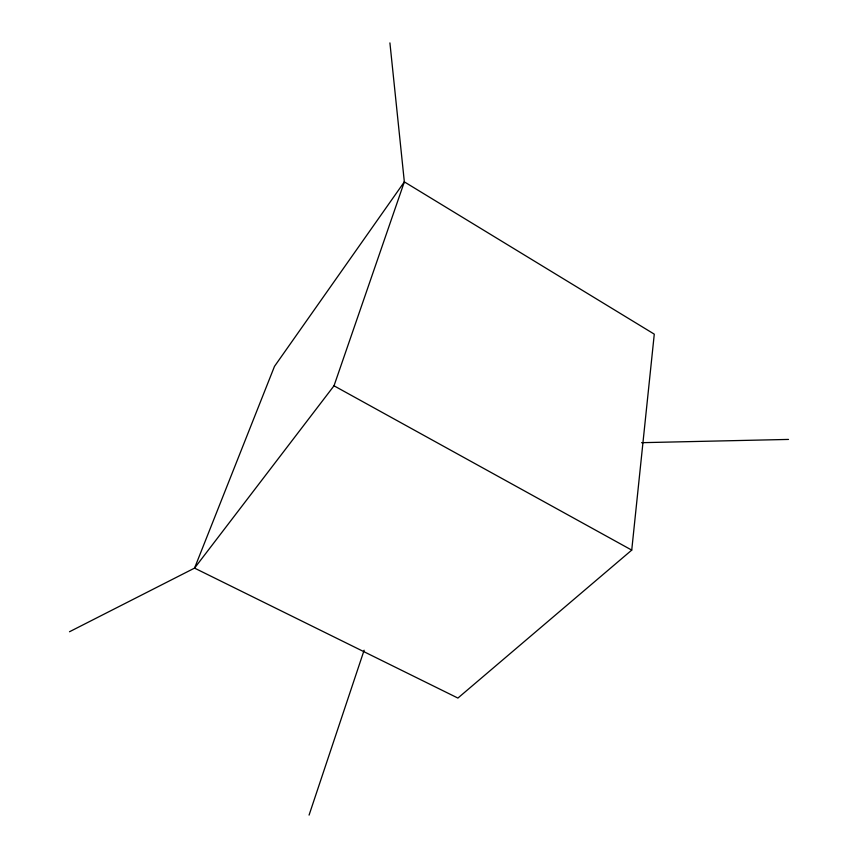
<?xml version="1.0" encoding="UTF-8"?>
<svg xmlns="http://www.w3.org/2000/svg" width="858" height="858" viewBox="0 0 858 858"><rect width="100%" height="100%" fill="white"/><g stroke="black" fill="none" stroke-linecap="round" stroke-linejoin="round"><path stroke-width="1.29" d="M631.735 550.107L654.279 334.148L404.343 181.875L274.485 366.377L194.552 568.114L457.904 698.069L631.735 550.107L334.009 385.8L404.343 181.875M309.073 815.1L364.124 650.235M194.552 568.114L334.009 385.8M69.509 631.745L194.669 568.05M641.58 442.685L788.491 439.425M389.918 42.9L404.418 182.582"/></g></svg>
